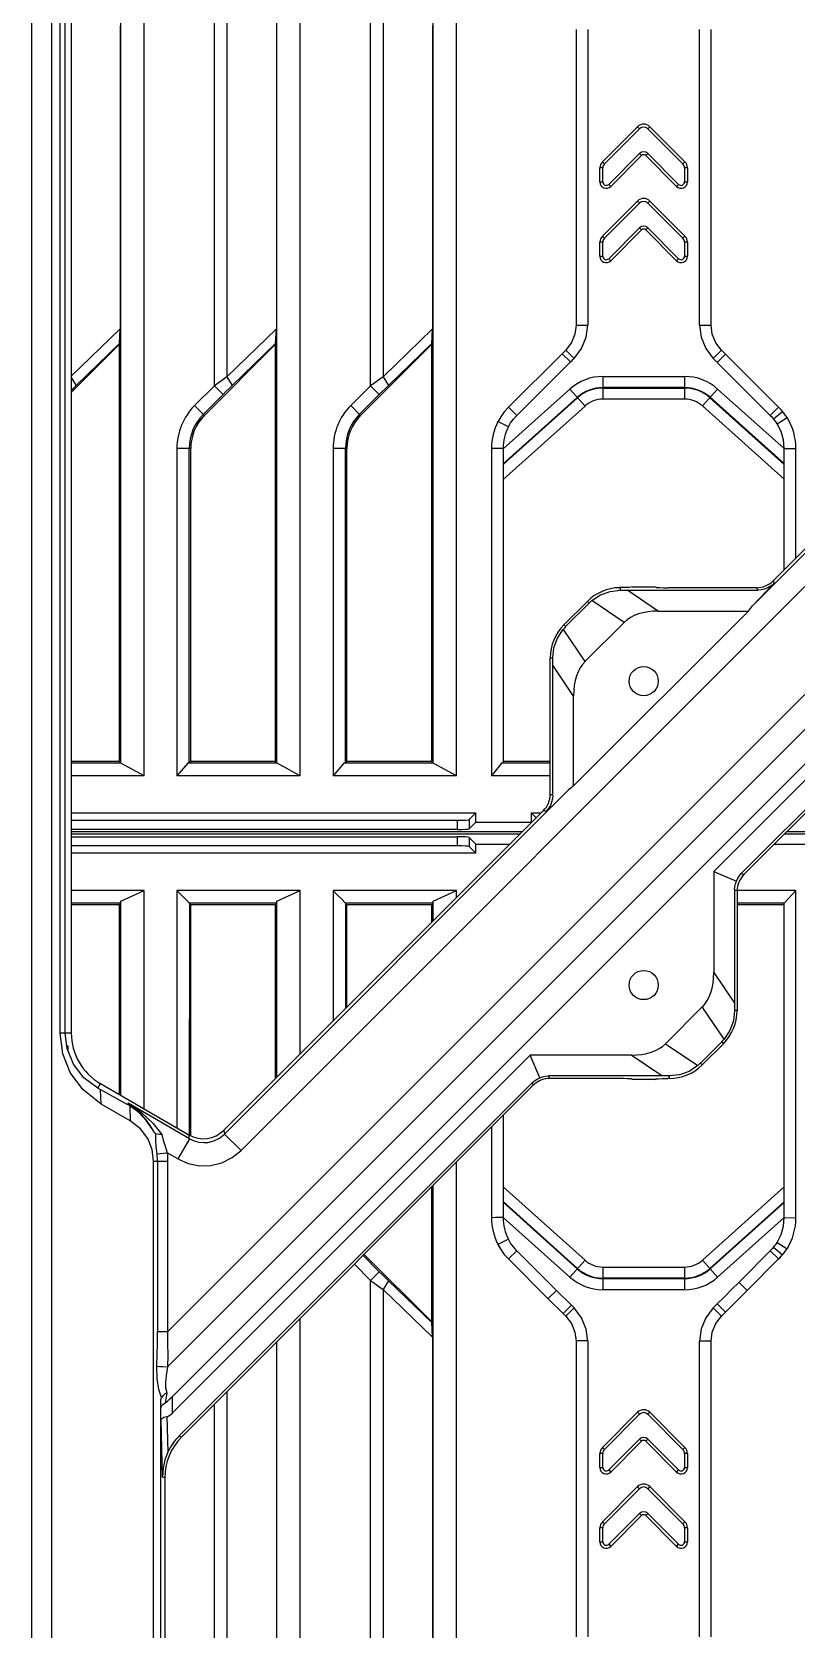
# Model space of a CAD drawing. Header units: millimetres. Extents: x -3132 to 28633, y 682 to 5849.
# Drawn here: x 24383.5 to 24448.9, y 2267.6 to 2404.3 of the extents above; entities that cross this region are included whole.
import ezdxf

# ---------------------------------------------------------------- set-up
doc = ezdxf.new("R2010")
doc.units = ezdxf.units.MM

# ---------------------------------------------------------------- blocks, each defined once
blk = doc.blocks.new('rtjg')
at = {"linetype": 'Continuous'}
for p, q in [((18562.02, 1774.2), (18562.02, 2753.42)), ((18563.69, 2752.42), (18563.69, 1775.2)), ((18582.99, 2019.79), (18582.99, 2251.81)), ((18584.99, 2018.72), (18584.99, 2251.81)), ((18596.36, 2019.79), (18596.36, 2251.81)), ((18598.36, 2018.72), (18598.36, 2251.81)), ((18571.62, 2018.72), (18571.62, 2104.6)), ((18569.62, 2019.79), (18569.62, 2103.21)), ((18564.44, 1996.7), (18564.44, 2097.88)), ((18564.87, 1996.7), (18564.87, 2097.88)), ((18565.39, 2097.88), (18565.39, 1996.7)), ((18620.39, 2010.52), (18705.46, 2095.59)), ((18622.74, 2010.34), (18703.24, 2090.84)), ((18703.99, 2091.29), (18622.97, 2010.27)), ((18577.64, 2052.08), (18577.64, 2087.75)), ((18578.71, 2086.98), (18578.71, 2052.85)), ((18591.01, 2052.08), (18591.01, 2087.75)), ((18592.08, 2086.98), (18592.08, 2052.85)), ((18625.47, 2035.39), (18676.3, 2086.23)), ((18569.58, 2082.88), (18569.58, 2056.95)), ((18582.95, 2082.88), (18582.95, 2056.95)), ((18596.32, 2082.88), (18596.32, 2056.95)), ((18691.03, 2082.57), (18574.07, 1965.61)), ((18608.61, 2082.57), (18608.61, 2057.26)), ((18609.61, 2082.57), (18609.61, 2057.26)), ((18619.16, 2057.26), (18619.16, 2082.57)), ((18620.16, 2057.26), (18620.16, 2082.57)), ((18613.86, 2074.25), (18610.86, 2071.25)), ((18611.04, 2071.08), (18614.04, 2074.08)), ((18614.04, 2074.08), (18613.86, 2074.25)), ((18614.92, 2074.25), (18614.74, 2074.08)), ((18614.74, 2074.08), (18617.74, 2071.08)), ((18617.92, 2071.25), (18614.92, 2074.25)), ((18614.04, 2071.96), (18611.4, 2069.32)), ((18611.58, 2069.14), (18614.21, 2071.78)), ((18614.21, 2071.78), (18614.04, 2071.96)), ((18614.74, 2071.96), (18614.57, 2071.78)), ((18614.57, 2071.78), (18617.2, 2069.14)), ((18617.38, 2069.32), (18614.74, 2071.96)), ((18610.89, 2070.72), (18610.64, 2070.72)), ((18610.64, 2069.53), (18610.64, 2070.72)), ((18610.86, 2071.25), (18611.04, 2071.08)), ((18610.89, 2069.53), (18610.89, 2070.72)), ((18617.74, 2071.08), (18617.92, 2071.25)), ((18618.14, 2070.72), (18617.89, 2070.72)), ((18617.89, 2070.72), (18617.89, 2069.53)), ((18618.14, 2070.72), (18618.14, 2069.53)), ((18661.32, 2070.87), (18623.69, 2033.24)), ((18579.92, 1986.65), (18662.73, 2069.46)), ((18610.64, 2069.53), (18610.89, 2069.53)), ((18611.4, 2069.32), (18611.58, 2069.14)), ((18617.2, 2069.14), (18617.38, 2069.32)), ((18617.89, 2069.53), (18618.14, 2069.53)), ((18613.86, 2067.89), (18610.86, 2064.89)), ((18611.04, 2064.71), (18614.04, 2067.71)), ((18614.04, 2067.71), (18613.86, 2067.89)), ((18614.92, 2067.89), (18614.74, 2067.71)), ((18614.74, 2067.71), (18617.74, 2064.71)), ((18617.92, 2064.89), (18614.92, 2067.89)), ((18610.86, 2064.89), (18611.04, 2064.71)), ((18614.04, 2065.59), (18611.4, 2062.96)), ((18611.58, 2062.78), (18614.21, 2065.42)), ((18614.21, 2065.42), (18614.04, 2065.59)), ((18614.74, 2065.59), (18614.57, 2065.42)), ((18614.57, 2065.42), (18617.2, 2062.78)), ((18617.38, 2062.96), (18614.74, 2065.59)), ((18617.74, 2064.71), (18617.92, 2064.89)), ((18610.89, 2064.36), (18610.64, 2064.36)), ((18610.64, 2063.17), (18610.64, 2064.36)), ((18610.89, 2063.17), (18610.89, 2064.36)), ((18618.14, 2064.36), (18617.89, 2064.36)), ((18617.89, 2064.36), (18617.89, 2063.17)), ((18618.14, 2064.36), (18618.14, 2063.17)), ((18610.64, 2063.17), (18610.89, 2063.17)), ((18611.4, 2062.96), (18611.58, 2062.78)), ((18617.2, 2062.78), (18617.38, 2062.96)), ((18617.89, 2063.17), (18618.14, 2063.17)), ((18662.73, 2060.23), (18573.63, 1971.13)), ((18569.58, 2056.95), (18565.39, 2052.9)), ((18569.51, 2055.69), (18569.58, 2056.95)), ((18573.64, 1968.15), (18663.49, 2057.99)), ((18582.95, 2056.95), (18578.71, 2052.85)), ((18582.88, 2055.69), (18582.95, 2056.95)), ((18596.32, 2056.95), (18592.08, 2052.85)), ((18596.25, 2055.69), (18596.32, 2056.95)), ((18608.61, 2057.26), (18609.61, 2057.26)), ((18619.16, 2057.26), (18620.16, 2057.26)), ((18565.39, 2051.52), (18569.48, 2055.61)), ((18565.8, 2052.11), (18569.51, 2055.69)), ((18569.48, 2055.61), (18569.51, 2055.69)), ((18569.48, 2055.61), (18569.48, 2019.94)), ((18576.79, 2049.55), (18582.85, 2055.61)), ((18579.17, 2052.11), (18582.88, 2055.69)), ((18582.85, 2055.61), (18582.88, 2055.69)), ((18582.85, 2055.61), (18582.85, 2019.94)), ((18590.16, 2049.55), (18596.22, 2055.61)), ((18592.54, 2052.11), (18596.25, 2055.69)), ((18596.22, 2055.61), (18596.25, 2055.69)), ((18596.22, 2055.61), (18596.22, 2019.94)), ((18607.42, 2054.83), (18602.82, 2050.25)), ((18603.53, 2049.54), (18608.12, 2054.12)), ((18608.12, 2054.12), (18607.42, 2054.83)), ((18608.43, 2054.43), (18607.72, 2055.13)), ((18620.35, 2054.42), (18621.06, 2055.13)), ((18621.39, 2054.8), (18620.68, 2054.09)), ((18620.68, 2054.09), (18625.23, 2049.54)), ((18625.93, 2050.26), (18621.39, 2054.8)), ((18565.39, 2052.78), (18565.8, 2052.11)), ((18578.71, 2052.85), (18579.17, 2052.11)), ((18592.08, 2052.85), (18592.54, 2052.11)), ((18610.89, 2052.88), (18617.9, 2052.88)), ((18610.89, 2052.88), (18610.89, 2050.94)), ((18617.9, 2050.94), (18617.9, 2052.88)), ((18577.64, 2052.08), (18575.95, 2050.39)), ((18576.7, 2049.65), (18578.39, 2051.34)), ((18578.39, 2051.34), (18577.64, 2052.08)), ((18591.01, 2052.08), (18589.32, 2050.39)), ((18590.07, 2049.65), (18591.76, 2051.34)), ((18591.76, 2051.34), (18591.01, 2052.08)), ((18608.07, 2051.8), (18602.36, 2046.68)), ((18609.37, 2050.35), (18608.07, 2051.8)), ((18617.9, 2051.93), (18610.89, 2051.93)), ((18610.89, 2051.89), (18617.9, 2051.89)), ((18620.71, 2051.8), (18619.42, 2050.36)), ((18626.42, 2046.71), (18620.71, 2051.8)), ((18575.95, 2050.39), (18576.79, 2049.55)), ((18589.32, 2050.39), (18590.16, 2049.55)), ((18608.7, 2051.09), (18602.36, 2045.4)), ((18602.36, 2045.34), (18608.73, 2051.06)), ((18602.36, 2044.07), (18609.37, 2050.35)), ((18603.53, 2049.54), (18602.82, 2050.25)), ((18617.9, 2050.94), (18610.89, 2050.94)), ((18619.42, 2050.36), (18626.42, 2044.09)), ((18620.05, 2051.06), (18626.42, 2045.36)), ((18626.42, 2045.42), (18620.08, 2051.1)), ((18625.23, 2049.54), (18625.93, 2050.26)), ((18625.5, 2049.25), (18626.27, 2049.89)), ((18602.81, 2048.56), (18601.91, 2049.02)), ((18625.82, 2048.83), (18626.67, 2049.36)), ((18575.62, 2046.73), (18574.44, 2046.73)), ((18574.44, 2046.73), (18574.44, 2018.72)), ((18575.49, 2019.81), (18575.49, 2046.73)), ((18575.62, 2019.94), (18575.62, 2046.73)), ((18588.99, 2046.73), (18587.81, 2046.73)), ((18587.81, 2046.73), (18587.81, 2018.72)), ((18588.86, 2019.81), (18588.86, 2046.73)), ((18588.99, 2019.94), (18588.99, 2046.73)), ((18602.36, 2046.73), (18601.36, 2046.73)), ((18601.36, 2046.73), (18601.36, 2018.72)), ((18602.36, 2046.73), (18602.36, 2019.81)), ((18626.42, 2046.71), (18627.42, 2046.72)), ((18626.42, 2036.35), (18626.42, 2046.71)), ((18627.42, 2037.34), (18627.42, 2046.71)), ((18613.4, 2034.88), (18613.3, 2034.84)), ((18613.4, 2034.88), (18615.38, 2034.88)), ((18615.38, 2034.88), (18615.47, 2034.84)), ((18625.55, 2035.2), (18623.69, 2033.24)), ((18625.47, 2035.39), (18625.55, 2035.2)), ((18607.56, 2031.63), (18609.57, 2033.64)), ((18607.71, 2031.48), (18609.72, 2033.49)), ((18609.57, 2033.64), (18609.72, 2033.49)), ((18612.72, 2031.83), (18609.96, 2033.7)), ((18612.4, 2034.59), (18612.4, 2034.81)), ((18613.03, 2034.59), (18624.15, 2034.59)), ((18613.03, 2034.59), (18615.66, 2032.81)), ((18616.46, 2034.81), (18624.06, 2034.81)), ((18624.15, 2034.59), (18624.06, 2034.81)), ((18608.39, 2017.85), (18623.35, 2032.81)), ((18615.66, 2032.81), (18623.35, 2032.81)), ((18607.49, 2031.24), (18609.36, 2028.48)), ((18607.71, 2031.48), (18607.56, 2031.63)), ((18612.72, 2031.83), (18609.36, 2028.48)), ((18606.39, 2028.8), (18606.61, 2028.8)), ((18606.39, 2017.14), (18606.39, 2028.8)), ((18608.39, 2025.54), (18606.61, 2028.17)), ((18606.61, 2017.05), (18606.61, 2028.17)), ((18608.39, 2017.85), (18608.39, 2025.54)), ((18569.48, 2019.94), (18565.39, 2019.94)), ((18569.62, 2019.8), (18565.39, 2019.8)), ((18575.36, 2019.8), (18574.44, 2018.72)), ((18575.36, 2019.8), (18575.49, 2019.81)), ((18582.99, 2019.8), (18575.36, 2019.8)), ((18575.49, 2019.81), (18575.62, 2019.94)), ((18582.85, 2019.94), (18575.62, 2019.94)), ((18588.73, 2019.8), (18587.81, 2018.72)), ((18588.73, 2019.8), (18588.86, 2019.81)), ((18596.36, 2019.8), (18588.73, 2019.8)), ((18588.86, 2019.81), (18588.99, 2019.94)), ((18596.22, 2019.94), (18588.99, 2019.94)), ((18602.21, 2019.8), (18601.36, 2018.72)), ((18602.21, 2019.8), (18602.36, 2019.81)), ((18606.39, 2019.8), (18602.21, 2019.8)), ((18606.39, 2019.94), (18602.36, 2019.94)), ((18571.62, 2018.72), (18565.39, 2018.72)), ((18584.99, 2018.72), (18574.44, 2018.72)), ((18598.36, 2018.72), (18587.81, 2018.72)), ((18606.39, 2018.72), (18601.36, 2018.72)), ((18607.96, 2017.51), (18578.51, 1988.06)), ((18606.39, 2017.14), (18606.61, 2017.05)), ((18578.46, 1988.39), (18605.81, 2015.73)), ((18606, 2015.65), (18605.81, 2015.73)), ((18565.39, 2015.53), (18600.01, 2015.53)), ((18565.39, 2014.91), (18598.44, 2014.91)), ((18598.44, 2014.13), (18598.44, 2014.91)), ((18600.01, 2015.53), (18599.44, 2014.96)), ((18599.44, 2014.96), (18599.44, 2014.18)), ((18600.01, 2014.75), (18599.44, 2014.18)), ((18600.01, 2014.75), (18600.01, 2015.53)), ((18600.01, 2014.75), (18604.77, 2014.75)), ((18604.77, 2015.53), (18605.6, 2015.53)), ((18604.77, 2015.53), (18605.19, 2015.11)), ((18604.77, 2015.53), (18604.77, 2014.75)), ((18598.44, 2014.13), (18565.39, 2014.13)), ((18603.98, 2013.91), (18565.39, 2013.91)), ((18603.78, 2013.71), (18565.39, 2013.71)), ((18565.39, 2013.49), (18598.44, 2013.49)), ((18598.44, 2012.71), (18598.44, 2013.49)), ((18600.01, 2012.87), (18599.44, 2013.44)), ((18599.44, 2013.44), (18599.44, 2012.66)), ((18717.89, 2013.71), (18626.41, 2013.71)), ((18717.89, 2013.91), (18626.61, 2013.91)), ((18598.44, 2012.71), (18565.39, 2012.71)), ((18600.01, 2012.09), (18565.39, 2012.09)), ((18600.01, 2012.09), (18599.44, 2012.66)), ((18600.01, 2012.87), (18602.94, 2012.87)), ((18600.01, 2012.09), (18600.01, 2012.87)), ((18625.57, 2012.87), (18628.77, 2012.87)), ((18620.39, 2010.52), (18622.33, 2009.71)), ((18620.39, 2010.52), (18620.39, 2001.88)), ((18622.75, 2010.36), (18622.97, 2010.27)), ((18571.62, 2008.9), (18565.39, 2008.9)), ((18569.62, 2007.99), (18571.62, 2008.9)), ((18571.62, 1990.21), (18571.62, 2008.9)), ((18584.99, 2008.9), (18574.44, 2008.9)), ((18574.44, 2008.9), (18574.44, 1988.59)), ((18582.99, 2007.99), (18584.99, 2008.9)), ((18584.99, 1994.91), (18584.99, 2008.9)), ((18598.36, 2008.9), (18587.81, 2008.9)), ((18587.81, 2008.9), (18587.81, 1997.73)), ((18596.36, 2007.99), (18598.36, 2008.9)), ((18598.36, 2008.28), (18598.36, 2008.9)), ((18622.39, 2008.86), (18622.17, 2008.95)), ((18622.17, 2008.95), (18622.17, 1999.25)), ((18627.42, 2008.9), (18622.39, 2008.9)), ((18622.39, 2008.86), (18622.39, 1998.62)), ((18626.42, 2007.81), (18627.42, 2008.9)), ((18627.42, 1980.9), (18627.42, 2008.9)), ((18569.48, 2007.68), (18565.39, 2007.68)), ((18569.61, 2007.81), (18569.48, 2007.68)), ((18569.48, 2007.68), (18569.48, 1991.45)), ((18569.61, 2007.81), (18569.63, 2007.99)), ((18569.62, 1991.37), (18569.62, 2007.99)), ((18575.5, 2007.82), (18575.49, 1987.99)), ((18582.85, 2007.68), (18575.62, 2007.68)), ((18575.62, 1987.92), (18575.62, 2007.68)), ((18582.98, 2007.81), (18582.85, 2007.68)), ((18582.85, 2007.68), (18582.85, 1992.78)), ((18582.98, 2007.81), (18583, 2007.99)), ((18582.99, 1992.92), (18582.99, 2007.99)), ((18588.87, 2007.82), (18588.87, 1998.79)), ((18596.22, 2007.68), (18588.99, 2007.68)), ((18588.99, 1998.92), (18588.99, 2007.68)), ((18596.35, 2007.81), (18596.22, 2007.68)), ((18596.22, 2007.68), (18596.22, 2006.15)), ((18596.35, 2007.81), (18596.37, 2007.99)), ((18596.36, 2006.29), (18596.36, 2007.99)), ((18626.42, 2007.81), (18622.39, 2007.81)), ((18626.42, 2007.68), (18622.39, 2007.68)), ((18626.42, 1980.91), (18626.42, 2007.81)), ((18620.39, 2001.88), (18622.17, 1999.25)), ((18616.26, 1995.79), (18619.41, 1998.93)), ((18621.28, 1996.18), (18619.41, 1998.93)), ((18622.39, 1998.62), (18622.17, 1998.62)), ((18565.39, 1996.7), (18564.44, 1996.7)), ((18564.67, 1994.93), (18564.44, 1996.7)), ((18565.04, 1995.37), (18564.87, 1996.7)), ((18565.12, 1995.57), (18565.02, 1995.57)), ((18565.58, 1994.04), (18565.04, 1995.37)), ((18565.12, 1995.17), (18565.12, 1995.57)), ((18616.26, 1995.79), (18619.02, 1993.92)), ((18621.07, 1995.94), (18619.26, 1994.13)), ((18621.22, 1995.79), (18619.41, 1993.98)), ((18621.07, 1995.94), (18621.22, 1995.79)), ((18574.07, 1964.2), (18604.68, 1994.81)), ((18613.32, 1994.81), (18604.68, 1994.81)), ((18605.49, 1992.87), (18604.68, 1994.81)), ((18615.95, 1993.03), (18613.32, 1994.81)), ((18619.41, 1993.98), (18619.26, 1994.13)), ((18574.63, 1962.23), (18604.86, 1992.46)), ((18615.95, 1993.03), (18606.24, 1993.03)), ((18606.24, 1993.03), (18606.33, 1992.81)), ((18612.31, 1992.81), (18606.33, 1992.81)), ((18613.4, 1992.74), (18613.31, 1992.78)), ((18615.38, 1992.74), (18613.4, 1992.74)), ((18615.38, 1992.74), (18615.47, 1992.78)), ((18616.58, 1992.81), (18616.46, 1992.81)), ((18616.58, 1993.03), (18616.58, 1992.81)), ((18567.67, 1991.99), (18567.89, 1992.37)), ((18567.67, 1991.99), (18567.9, 1991.87)), ((18567.89, 1992.37), (18575.46, 1987.99)), ((18567.9, 1991.87), (18570.2, 1990.6)), ((18567.94, 1990.63), (18567.9, 1991.87)), ((18604.93, 1992.23), (18574.85, 1962.14)), ((18604.93, 1992.23), (18604.84, 1992.44)), ((18570.44, 1989.19), (18567.94, 1990.63)), ((18570.26, 1990.69), (18570.2, 1990.6)), ((18575.5, 1987.66), (18570.26, 1990.69)), ((18570.59, 1990.47), (18570.26, 1990.69)), ((18570.26, 1990.69), (18571.41, 1989.89)), ((18571.18, 1989.9), (18570.4, 1990.48)), ((18570.4, 1990.48), (18570.44, 1989.19)), ((18571.84, 1989.2), (18571.18, 1989.9)), ((18571.41, 1989.89), (18572.38, 1988.99)), ((18571.32, 1988.5), (18570.44, 1989.19)), ((18572.37, 1988.42), (18571.84, 1989.2)), ((18572.37, 1988.42), (18572.21, 1988.7)), ((18572.38, 1988.99), (18573.15, 1988.01)), ((18578.46, 1988.39), (18578.51, 1988.06)), ((18601.36, 1988.66), (18601.36, 1980.89)), ((18602.36, 1989.66), (18602.36, 1980.92)), ((18575.5, 1987.66), (18574.51, 1985.93)), ((18575.5, 1987.66), (18575.46, 1987.99)), ((18579.92, 1986.65), (18578.51, 1988.06)), ((18572.44, 1985.73), (18573.63, 1985.73)), ((18572.44, 1793.38), (18572.44, 1985.73)), ((18572.73, 1986.37), (18573.6, 1986.46)), ((18572.76, 1985.73), (18572.76, 1971.13)), ((18574.51, 1985.93), (18573.6, 1986.46)), ((18573.63, 1985.73), (18573.63, 1971.13)), ((18598.36, 1785.31), (18598.36, 1985.66)), ((18596.22, 1983.52), (18596.22, 1972.01)), ((18596.36, 1785.31), (18596.36, 1983.66)), ((18609.37, 1977.27), (18602.36, 1983.55)), ((18626.42, 1983.53), (18619.42, 1977.26)), ((18608.73, 1976.56), (18602.36, 1982.28)), ((18602.36, 1982.22), (18608.7, 1976.53)), ((18626.42, 1982.25), (18620.05, 1976.56)), ((18620.08, 1976.52), (18626.42, 1982.19)), ((18602.36, 1980.92), (18608.07, 1975.82)), ((18620.71, 1975.82), (18626.42, 1980.91)), ((18626.42, 1980.91), (18627.42, 1980.89)), ((18602.81, 1979.06), (18601.91, 1978.6)), ((18625.82, 1978.79), (18626.66, 1978.25)), ((18590.37, 1977.67), (18591.76, 1976.28)), ((18596.22, 1972.01), (18590.47, 1977.76)), ((18603.53, 1978.08), (18602.83, 1977.37)), ((18606.93, 1974.68), (18603.53, 1978.08)), ((18625.32, 1978.17), (18622.55, 1975.39)), ((18625.23, 1978.08), (18625.93, 1977.37)), ((18625.5, 1978.37), (18626.27, 1977.73)), ((18589.63, 1976.92), (18591.01, 1975.54)), ((18591.01, 1975.54), (18591.76, 1976.28)), ((18602.83, 1977.37), (18606.22, 1973.97)), ((18608.07, 1975.82), (18609.37, 1977.27)), ((18610.89, 1976.68), (18617.9, 1976.68)), ((18610.89, 1976.68), (18610.89, 1974.74)), ((18617.9, 1974.74), (18617.9, 1976.68)), ((18619.42, 1977.26), (18620.71, 1975.82)), ((18623.25, 1974.68), (18625.93, 1977.37)), ((18591.01, 1939.87), (18591.01, 1975.54)), ((18592.54, 1975.51), (18592.08, 1974.76)), ((18592.08, 1974.76), (18596.32, 1970.67)), ((18592.08, 1974.76), (18592.08, 1940.64)), ((18596.25, 1971.93), (18592.54, 1975.51)), ((18606.93, 1974.68), (18606.22, 1973.98)), ((18608.21, 1973.41), (18606.93, 1974.68)), ((18617.9, 1975.73), (18610.89, 1975.73)), ((18610.89, 1975.69), (18617.9, 1975.69)), ((18617.9, 1974.74), (18610.89, 1974.74)), ((18622.54, 1975.39), (18623.25, 1974.68)), ((18606.22, 1973.97), (18607.5, 1972.71)), ((18607.5, 1972.71), (18608.21, 1973.41)), ((18621.39, 1972.82), (18620.68, 1973.53)), ((18584.99, 1785.31), (18584.99, 1972.29)), ((18596.22, 1972.01), (18596.25, 1971.93)), ((18608.43, 1973.19), (18607.72, 1972.49)), ((18620.35, 1973.2), (18621.06, 1972.49)), ((18573.63, 1971.13), (18572.76, 1971.13)), ((18596.32, 1970.67), (18596.25, 1971.93)), ((18596.32, 1970.67), (18596.32, 1944.74)), ((18582.95, 1970.25), (18582.95, 1944.74)), ((18582.99, 1785.31), (18582.99, 1970.29)), ((18609.61, 1970.36), (18608.61, 1970.36)), ((18608.61, 1970.35), (18608.61, 1945.05)), ((18609.61, 1970.36), (18609.61, 1945.05)), ((18620.16, 1970.35), (18619.16, 1970.35)), ((18619.16, 1945.05), (18619.16, 1970.35)), ((18620.16, 1945.05), (18620.16, 1970.35)), ((18573.06, 1793.38), (18573.06, 1965.12)), ((18574.07, 1964.2), (18574.07, 1965.61)), ((18578.71, 1966.01), (18578.71, 1940.64)), ((18573.58, 1963.89), (18573.66, 1960.83)), ((18577.64, 1939.87), (18577.64, 1964.94)), ((18613.86, 1964.25), (18610.86, 1961.25)), ((18611.04, 1961.08), (18614.04, 1964.08)), ((18614.04, 1964.08), (18613.86, 1964.25)), ((18614.92, 1964.25), (18614.74, 1964.08)), ((18614.74, 1964.08), (18617.74, 1961.08)), ((18617.92, 1961.25), (18614.92, 1964.25)), ((18573.2, 1958.71), (18573.08, 1963.61)), ((18574.63, 1962.23), (18574.85, 1962.14)), ((18610.86, 1961.25), (18611.04, 1961.08)), ((18614.04, 1961.96), (18611.4, 1959.32)), ((18611.58, 1959.14), (18614.21, 1961.78)), ((18614.21, 1961.78), (18614.04, 1961.96)), ((18614.74, 1961.96), (18614.57, 1961.78)), ((18614.57, 1961.78), (18617.2, 1959.14)), ((18617.38, 1959.32), (18614.74, 1961.96)), ((18617.74, 1961.08), (18617.92, 1961.25)), ((18610.89, 1960.72), (18610.64, 1960.72)), ((18610.64, 1959.53), (18610.64, 1960.72)), ((18610.89, 1959.53), (18610.89, 1960.72)), ((18618.14, 1960.72), (18617.89, 1960.72)), ((18617.89, 1960.72), (18617.89, 1959.53)), ((18618.14, 1960.72), (18618.14, 1959.53)), ((18573.39, 1958.63), (18573.2, 1958.71)), ((18573.39, 1958.63), (18573.39, 1793.38)), ((18610.64, 1959.53), (18610.89, 1959.53)), ((18611.4, 1959.32), (18611.58, 1959.14)), ((18617.2, 1959.14), (18617.38, 1959.32)), ((18617.89, 1959.53), (18618.14, 1959.53)), ((18613.86, 1957.89), (18610.86, 1954.89)), ((18611.04, 1954.71), (18614.04, 1957.71)), ((18614.04, 1957.71), (18613.86, 1957.89)), ((18614.92, 1957.89), (18614.74, 1957.71)), ((18614.74, 1957.71), (18617.74, 1954.71)), ((18617.92, 1954.89), (18614.92, 1957.89)), ((18614.04, 1955.59), (18611.4, 1952.96)), ((18614.21, 1955.42), (18614.04, 1955.59)), ((18614.74, 1955.59), (18614.57, 1955.42)), ((18617.38, 1952.96), (18614.74, 1955.59)), ((18610.89, 1954.36), (18610.64, 1954.36)), ((18610.64, 1953.17), (18610.64, 1954.36)), ((18610.86, 1954.89), (18611.04, 1954.71)), ((18610.89, 1953.17), (18610.89, 1954.36)), ((18611.58, 1952.78), (18614.21, 1955.42)), ((18614.57, 1955.42), (18617.2, 1952.78)), ((18617.74, 1954.71), (18617.92, 1954.89)), ((18618.14, 1954.36), (18617.89, 1954.36)), ((18617.89, 1954.36), (18617.89, 1953.17)), ((18618.14, 1954.36), (18618.14, 1953.17)), ((18610.64, 1953.17), (18610.89, 1953.17)), ((18611.4, 1952.96), (18611.58, 1952.78)), ((18617.2, 1952.78), (18617.38, 1952.96)), ((18617.89, 1953.17), (18618.14, 1953.17))]:
    blk.add_line(p, q, dxfattribs=at)
for points in [[(18608.61, 2057.26), (18608.51, 2056.5), (18608.21, 2055.78), (18607.72, 2055.13)], [(18608.43, 2054.43), (18609.08, 2055.28), (18609.48, 2056.24), (18609.61, 2057.26)], [(18619.16, 2057.26), (18619.3, 2056.24), (18619.7, 2055.28), (18620.35, 2054.42)], [(18621.06, 2055.13), (18620.56, 2055.77), (18620.26, 2056.5), (18620.16, 2057.26)], [(18578.71, 2052.85), (18578.36, 2052.6), (18578, 2052.35), (18577.64, 2052.08)], [(18592.08, 2052.85), (18591.73, 2052.6), (18591.37, 2052.35), (18591.01, 2052.08)], [(18565.39, 2051.7), (18565.55, 2051.86), (18565.8, 2052.11)], [(18578.39, 2051.34), (18578.66, 2051.61), (18578.92, 2051.86), (18579.17, 2052.11)], [(18591.76, 2051.34), (18592.03, 2051.61), (18592.29, 2051.86), (18592.54, 2052.11)], [(18602.82, 2050.25), (18602.46, 2049.85), (18602.16, 2049.44), (18601.91, 2049.01)], [(18626.27, 2049.89), (18626.15, 2050.02), (18626.04, 2050.14), (18625.93, 2050.26)], [(18626.67, 2049.36), (18626.54, 2049.54), (18626.41, 2049.72), (18626.27, 2049.89)], [(18602.81, 2048.56), (18603, 2048.9), (18603.24, 2049.22), (18603.53, 2049.54)], [(18625.23, 2049.54), (18625.32, 2049.45), (18625.41, 2049.35), (18625.5, 2049.25)], [(18625.82, 2048.83), (18625.72, 2048.97), (18625.62, 2049.11), (18625.5, 2049.25)], [(18626.42, 2046.71), (18626.35, 2047.45), (18626.15, 2048.16), (18625.82, 2048.83)], [(18613.3, 2034.84), (18613.15, 2034.83), (18612.83, 2034.81), (18612.31, 2034.81)], [(18625.55, 2035.2), (18625.29, 2034.97), (18625.02, 2034.8), (18624.74, 2034.69), (18624.46, 2034.62), (18624.17, 2034.59)], [(18609.96, 2033.7), (18610.7, 2034.19), (18611.53, 2034.49), (18612.4, 2034.59)], [(18606.61, 2028.8), (18606.7, 2029.67), (18607.01, 2030.5), (18607.49, 2031.24)], [(18569.63, 2019.79), (18569.58, 2019.84), (18569.48, 2019.94)], [(18571.62, 2018.72), (18570.94, 2019.08), (18570.27, 2019.44), (18569.62, 2019.79)], [(18583, 2019.79), (18582.95, 2019.84), (18582.85, 2019.94)], [(18584.99, 2018.72), (18584.31, 2019.08), (18583.64, 2019.44), (18582.99, 2019.79)], [(18596.37, 2019.79), (18596.32, 2019.84), (18596.22, 2019.94)], [(18598.36, 2018.72), (18597.68, 2019.08), (18597.01, 2019.44), (18596.36, 2019.79)], [(18606.61, 2017.02), (18606.58, 2016.74), (18606.51, 2016.46), (18606.4, 2016.18), (18606.23, 2015.91), (18606, 2015.65)], [(18622.33, 2009.71), (18622.44, 2009.94), (18622.58, 2010.16), (18622.74, 2010.34)], [(18575.5, 2007.82), (18575.15, 2008.18), (18574.79, 2008.53), (18574.44, 2008.9)], [(18588.87, 2007.82), (18588.52, 2008.18), (18588.16, 2008.53), (18587.81, 2008.9)], [(18622.17, 2008.98), (18622.19, 2009.23), (18622.24, 2009.47), (18622.33, 2009.71)], [(18569.61, 2007.81), (18567.1, 2007.81), (18565.39, 2007.81)], [(18575.49, 2007.82), (18575.53, 2007.77), (18575.62, 2007.68)], [(18582.98, 2007.81), (18580.47, 2007.81), (18577.97, 2007.82), (18575.5, 2007.82)], [(18588.86, 2007.82), (18588.9, 2007.77), (18588.99, 2007.68)], [(18596.35, 2007.81), (18593.84, 2007.81), (18591.34, 2007.82), (18588.87, 2007.82)], [(18622.17, 1998.62), (18622.07, 1997.75), (18621.77, 1996.92), (18621.28, 1996.18)], [(18567.94, 1990.63), (18566.38, 1991.86), (18565.31, 1993.32), (18564.67, 1994.93)], [(18567.67, 1991.99), (18566.48, 1992.87), (18565.58, 1994.04)], [(18619.02, 1993.92), (18618.28, 1993.42), (18617.45, 1993.12), (18616.58, 1993.03)], [(18604.86, 1992.46), (18605.05, 1992.62), (18605.26, 1992.76), (18605.49, 1992.87)], [(18605.49, 1992.87), (18605.73, 1992.96), (18605.97, 1993.01), (18606.22, 1993.03)], [(18615.47, 1992.78), (18615.64, 1992.79), (18616, 1992.81), (18616.46, 1992.81)], [(18572.21, 1988.7), (18571.84, 1989.26), (18571.15, 1990.02), (18570.59, 1990.47)], [(18572.44, 1985.73), (18572.31, 1986.73), (18571.94, 1987.67), (18571.32, 1988.5)], [(18572.62, 1988.09), (18572.53, 1988.16), (18572.45, 1988.28), (18572.37, 1988.42)], [(18573.15, 1988.01), (18572.95, 1988.02), (18572.77, 1988.04), (18572.62, 1988.09)], [(18572.73, 1986.37), (18572.67, 1987), (18572.63, 1987.57), (18572.62, 1988.09)], [(18573.15, 1988.01), (18573.27, 1987.54), (18573.42, 1987.02), (18573.6, 1986.46)], [(18575.5, 1987.66), (18575.9, 1987.48), (18576.32, 1987.37), (18576.75, 1987.33)], [(18576.75, 1987.33), (18576.86, 1987.33), (18576.97, 1987.34), (18577.07, 1987.35)], [(18577.07, 1987.35), (18577.6, 1987.48), (18578.08, 1987.72), (18578.51, 1988.06)], [(18572.76, 1985.73), (18572.76, 1985.94), (18572.75, 1986.16), (18572.73, 1986.37)], [(18573.6, 1986.46), (18573.62, 1986.21), (18573.63, 1985.97), (18573.63, 1985.73)], [(18574.51, 1985.93), (18575.4, 1985.54), (18576.36, 1985.35), (18577.33, 1985.37)], [(18577.33, 1985.37), (18578.28, 1985.6), (18579.16, 1986.04), (18579.92, 1986.65)], [(18602.36, 1980.92), (18602.03, 1980.91), (18601.7, 1980.91), (18601.36, 1980.89)], [(18625.82, 1978.79), (18626.15, 1979.46), (18626.35, 1980.17), (18626.42, 1980.91)], [(18603.53, 1978.08), (18603.24, 1978.4), (18603, 1978.72), (18602.81, 1979.06)], [(18625.5, 1978.37), (18625.62, 1978.51), (18625.72, 1978.65), (18625.82, 1978.79)], [(18601.91, 1978.6), (18602.16, 1978.17), (18602.46, 1977.76), (18602.83, 1977.37)], [(18625.5, 1978.37), (18625.41, 1978.27), (18625.32, 1978.17)], [(18625.93, 1977.37), (18626.05, 1977.48), (18626.16, 1977.6), (18626.27, 1977.73)], [(18626.27, 1977.73), (18626.41, 1977.9), (18626.54, 1978.08), (18626.66, 1978.25)], [(18592.54, 1975.51), (18592.29, 1975.76), (18592.03, 1976.01), (18591.76, 1976.28)], [(18591.01, 1975.54), (18591.37, 1975.27), (18591.73, 1975.01), (18592.08, 1974.76)], [(18622.55, 1975.39), (18621.92, 1974.76), (18621.3, 1974.14), (18620.68, 1973.53)], [(18621.39, 1972.82), (18622.01, 1973.44), (18622.64, 1974.06), (18623.25, 1974.68)], [(18607.72, 1972.49), (18608.21, 1971.84), (18608.51, 1971.12), (18608.61, 1970.35)], [(18609.61, 1970.35), (18609.48, 1971.37), (18609.08, 1972.34), (18608.43, 1973.19)], [(18620.35, 1973.2), (18619.7, 1972.34), (18619.3, 1971.38), (18619.16, 1970.35)], [(18620.16, 1970.35), (18620.26, 1971.12), (18620.56, 1971.85), (18621.06, 1972.49)], [(18572.72, 1968.2), (18572.74, 1969.17), (18572.76, 1970.15), (18572.76, 1971.13)], [(18573.63, 1971.13), (18573.64, 1970.15), (18573.65, 1969.15), (18573.64, 1968.15)], [(18572.72, 1968.2), (18572.94, 1968.18), (18573.24, 1968.16), (18573.64, 1968.15)], [(18573.12, 1965.53), (18572.89, 1966.2), (18572.75, 1967.11), (18572.72, 1968.2)], [(18573.64, 1968.15), (18573.5, 1967.41), (18573.45, 1966.82), (18573.46, 1966.33), (18573.56, 1965.92)], [(18573.06, 1965.12), (18573.06, 1965.28), (18573.08, 1965.42), (18573.12, 1965.53)], [(18573.56, 1965.92), (18573.38, 1965.8), (18573.23, 1965.67), (18573.12, 1965.53)], [(18573.56, 1965.92), (18573.5, 1965.55), (18573.45, 1965.26), (18573.42, 1965.06)], [(18573.42, 1965.06), (18573.62, 1965.2), (18573.84, 1965.39), (18574.07, 1965.61)], [(18573.08, 1964.64), (18573.12, 1964.79), (18573.24, 1964.93), (18573.42, 1965.06)], [(18573.08, 1963.61), (18573.15, 1963.72), (18573.32, 1963.82), (18573.58, 1963.89)], [(18573.66, 1960.83), (18573.41, 1960.17), (18573.25, 1959.46), (18573.2, 1958.71)]]:
    blk.add_lwpolyline(points, dxfattribs=at)
for centre in [(18614.39, 2026.81), (18614.39, 2000.81)]:
    blk.add_circle(centre, 1.25, dxfattribs=at)
for centre, radius, start, end in [((18614.39, 2073.72), 0.75, 45, 135), ((18614.39, 2073.72), 0.5, 45, 135), ((18614.39, 2071.6), 0.5, 45, 135), ((18614.39, 2071.6), 0.25, 45, 135), ((18611.39, 2070.72), 0.75, 135, 179.9999), ((18611.39, 2070.72), 0.5, 135, 180), ((18617.39, 2070.72), 0.5, 0, 45), ((18617.39, 2070.72), 0.75, 0, 45), ((18611.19, 2069.53), 0.55, 180, 315), ((18611.19, 2069.53), 0.3, 180, 315), ((18617.59, 2069.53), 0.55, 225.0001, 0), ((18617.59, 2069.53), 0.3, 225.0001, 0), ((18614.39, 2067.36), 0.75, 45, 135), ((18614.39, 2067.36), 0.5, 45, 135), ((18611.39, 2064.36), 0.75, 135, 179.9999), ((18614.39, 2065.24), 0.5, 45, 135), ((18614.39, 2065.24), 0.25, 45, 135), ((18617.39, 2064.36), 0.75, 0, 45), ((18611.39, 2064.36), 0.5, 135, 180), ((18617.39, 2064.36), 0.5, 0, 45), ((18611.19, 2063.17), 0.55, 180, 315), ((18611.19, 2063.17), 0.3, 180, 315), ((18617.59, 2063.17), 0.55, 225.0001, 0), ((18617.59, 2063.17), 0.3, 225.0001, 0), ((18663.69, 1998.41), 79.68, 134.6173, 134.9253), ((18663.69, 1998.41), 78.68, 134.6114, 134.9253), ((18564.87, 1998.29), 78.92, 44.9993, 45.3339), ((18564.87, 1998.29), 79.92, 44.9993, 45.3289), ((18610.89, 2048.66), 4.22, 90, 131.8997), ((18617.9, 2048.66), 4.22, 48.1871, 90), ((18610.89, 2048.66), 3.27, 90, 131.8997), ((18610.89, 2048.66), 3.23, 90, 131.8997), ((18617.9, 2048.66), 3.27, 48.1871, 90), ((18617.9, 2048.66), 3.23, 48.1871, 90), ((18579.62, 2046.73), 5.19, 135, 180), ((18592.99, 2046.73), 5.19, 135, 180), ((18610.89, 2048.66), 2.28, 90, 131.8997), ((18617.9, 2048.66), 2.28, 48.1871, 90), ((18579.62, 2046.73), 4.13, 135, 180), ((18579.62, 2046.73), 4, 135, 180), ((18592.99, 2046.73), 4.13, 135, 180), ((18592.99, 2046.73), 4, 135, 180), ((18606.36, 2046.73), 5, 152.7519, 180), ((18606.36, 2046.73), 4, 152.6526, 180), ((18622.42, 2046.73), 5, 359.8408, 31.8176), ((18612.4, 2030.81), 4, 91.1941, 135), ((18610.39, 2028.8), 4, 135, 180), ((18618.39, 1998.62), 4, 315, 0), ((18570.39, 1996.7), 5, 180, 240), ((18616.58, 1996.81), 4, 270, 315), ((18606.36, 1980.89), 5, 180, 207.2508), ((18606.36, 1980.89), 4, 179.5531, 207.3462), ((18622.42, 1980.89), 5, 328.1199, 0.0467), ((18610.89, 1978.96), 3.27, 228.1003, 270), ((18610.89, 1978.96), 3.23, 228.1003, 270), ((18610.89, 1978.96), 2.28, 228.1003, 270), ((18617.9, 1978.96), 2.28, 270, 311.8129), ((18617.9, 1978.96), 3.23, 270, 311.8129), ((18617.9, 1978.96), 3.27, 270, 311.8129), ((18610.89, 1978.96), 4.22, 228.1003, 270), ((18617.9, 1978.96), 4.22, 270, 311.8129), ((18663.69, 2029.2), 78.68, 225.1588, 225.388), ((18564.87, 2029.33), 78.92, 314.6652, 314.9997), ((18663.69, 2029.2), 79.68, 225.1588, 225.382), ((18564.87, 2029.33), 79.92, 314.6701, 314.9997), ((18614.39, 1963.72), 0.75, 45, 135), ((18614.39, 1963.72), 0.5, 45.0001, 135), ((18611.39, 1960.72), 0.75, 135, 179.9999), ((18611.39, 1960.72), 0.5, 135, 180), ((18614.39, 1961.6), 0.5, 45, 135), ((18614.39, 1961.6), 0.25, 45, 135), ((18617.39, 1960.72), 0.5, 0, 45), ((18617.39, 1960.72), 0.75, 0, 45), ((18611.19, 1959.53), 0.55, 180, 315), ((18611.19, 1959.53), 0.3, 180, 315), ((18617.59, 1959.53), 0.55, 225.0001, 0), ((18617.59, 1959.53), 0.3, 225.0001, 0), ((18614.39, 1957.36), 0.75, 45, 135), ((18614.39, 1957.36), 0.5, 45, 135), ((18614.39, 1955.24), 0.5, 45, 135), ((18611.39, 1954.36), 0.75, 135, 179.9999), ((18611.39, 1954.36), 0.5, 135, 180), ((18614.39, 1955.24), 0.25, 45, 135), ((18617.39, 1954.36), 0.5, 0, 45), ((18617.39, 1954.36), 0.75, 0, 45), ((18611.19, 1953.17), 0.55, 180, 315), ((18611.19, 1953.17), 0.3, 180, 315), ((18617.59, 1953.17), 0.55, 225.0001, 0), ((18617.59, 1953.17), 0.3, 225.0001, 0)]:
    blk.add_arc(centre, radius, start, end, dxfattribs=at)
for centre, major_axis, ratio, start_param, end_param in [((18616.46, 2034.84), (0.996, 0), 0.034921, -3.054326, -1.570796), ((18624.06, 2036.8), (0.76, -1.84), 0.999286, -0.392447, 0.392447), ((18612.35, 2030.86), (2.62, -2.62), 0.999801, 3.055091, 3.141593), ((18607.44, 2034.85), (9.14, -0.16), 0.022141, -0.996256, -0.911713), ((18620.87, 2025.74), (-8.46, 5.73), 0.489394, -0.625204, -0.093629), ((18626.58, 2033.31), (3.41, 1.41), 0.414214, 2.391101, 2.608875), ((18610.34, 2028.85), (-2.62, 2.62), 0.999801, 0, 0.086501), ((18606.35, 2033.76), (-0.16, 9.14), 0.022141, -2.22988, -2.145337), ((18615.46, 2020.33), (5.73, -8.46), 0.489394, -3.047963, -2.516389), ((18604.4, 2017.14), (1.84, -0.76), 0.999286, -0.392447, 0.392447), ((18607.89, 2014.61), (1.41, 3.41), 0.414214, 0.532718, 0.750492), ((18598.44, 2014.96), (1, 0), 0.052408, -1.570796, -0.05236), ((18598.44, 2014.18), (1, 0), 0.052408, -1.570796, -0.05236), ((18598.44, 2013.44), (1, 0), 0.052408, 0.05236, 1.570796), ((18598.44, 2012.66), (1, 0), 0.052408, 0.05236, 1.570796), ((18624.38, 2008.86), (-1.84, 0.76), 0.999286, -0.392447, 0.392447), ((18613.32, 2007.09), (-5.73, 8.46), 0.489394, -3.047963, -2.516389), ((18622.43, 1993.65), (-0.16, 9.14), 0.022141, 0.911713, 0.996256), ((18608.11, 2001.88), (8.46, -5.73), 0.489394, -0.625204, -0.093629), ((18618.44, 1998.56), (-2.62, 2.62), 0.999801, -3.141593, -3.055091), ((18616.63, 1996.76), (-2.62, 2.62), 0.999801, -3.228094, -3.141593), ((18606.34, 1990.82), (-0.76, 1.84), 0.999286, -0.392447, 0.392447), ((18612.31, 1992.77), (0.996, 0), 0.034921, 0.087266, 1.570796), ((18621.54, 1992.77), (9.14, -0.16), 0.022141, 2.145337, 2.22988), ((18567.61, 1985.92), (4.09, 3.45), 0.998479, 0.322218, 0.365395), ((18576.7, 1990.15), (0.33, -2.47), 0.999033, -0.654031, 0.654031), ((18574.07, 1965.61), (0.7, 1.7), 0.414214, -2.873267, -2.356194), ((18578.37, 1958.62), (-4.6, 1.91), 0.999286, -0.392447, 0.392447), ((18578.33, 1958.64), (4.32, -2.84), 0.961624, 2.945622, 3.290804)]:
    blk.add_ellipse(centre, major_axis=major_axis, ratio=ratio, start_param=start_param, end_param=end_param, dxfattribs=at)
blk = doc.blocks.new('*U107')
blk.add_blockref('rtjg', (-18489.39, -2267.31))
blk = doc.blocks.new('*U108')
at = {"color": 0, "linetype": 'ByBlock', "lineweight": -2, "transparency": 16777216}
blk.add_blockref('*U107', (1000, 0), dxfattribs=at)

msp = doc.modelspace()

# ---------------------------------------------------------------- block references
msp.add_blockref('*U108', (23310.901, 2589.228))

doc.saveas('drawing.dxf')
